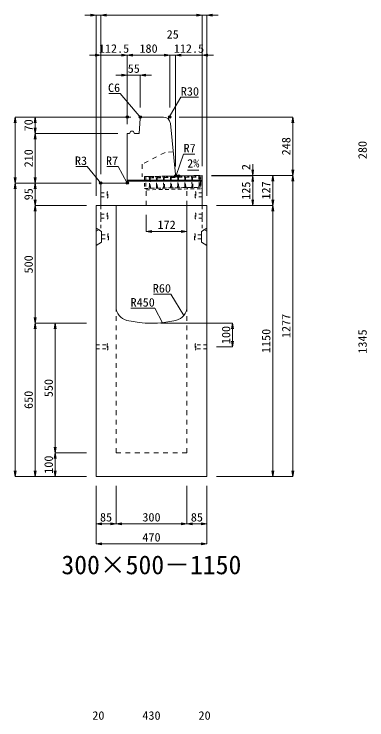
# Model space of a CAD drawing. Units: millimetres at full size; some dimension numbers follow another scale. Extents: x -18734 to 51600, y -18820 to 17820.
# Drawn here: x 9318 to 10813, y -12903 to -9908 of the extents above; entities that cross this region are included whole.
import ezdxf
from ezdxf.enums import TextEntityAlignment as Align

# ---------------------------------------------------------------- set-up
doc = ezdxf.new("R2010")
doc.units = ezdxf.units.MM
doc.header["$LTSCALE"] = 20
doc.header["$PDMODE"] = 32
doc.header["$PDSIZE"] = 10
doc.linetypes.add('USER1', pattern=[2, 1, -1])
doc.linetypes.add('USER2', pattern=[1.35, 0.75, -0.6])
for name, color, linetype, lineweight in [('インサート', 3, 'USER2', 9), ('グレーチング', 7, 'USER2', 5), ('受枠', 3, 'USER2', 9), ('寸法線', 7, 'Continuous', 13), ('引出線', 4, 'Continuous', 13), ('本体', 2, 'Continuous', 13), ('目地', 132, 'Continuous', 5)]:
    doc.layers.add(name, color=color, linetype=linetype, lineweight=lineweight)
doc.layers.add('作業エリア', color=11, linetype='Continuous')
doc.layers.add('文字', color=7, linetype='Continuous')
doc.styles.add('ＭＳ 明朝', font='')
doc.styles.get('ＭＳ 明朝').set_extended_font_data('MS Mincho')

# ---------------------------------------------------------------- blocks, each defined once
blk = doc.blocks.new('open_arrow')
at = {"color": 0, "linetype": 'Continuous', "lineweight": -2}
blk.add_lwpolyline([(7.5, 1.25), (0, 0), (7.5, -1.25)], dxfattribs=at)

msp = doc.modelspace()

# ---------------------------------------------------------------- linework, layer by layer
at = {"layer": 'インサート'}
for p, q in [((9685, -10666.5), (9712, -10666.5)), ((9685, -10666.5), (9685, -10683.5)), ((9685, -10683.5), (9712, -10683.5)), ((9715, -10662.5), (9712, -10662.5)), ((9712, -10662.5), (9712, -10687.5)), ((9712, -10687.5), (9715, -10687.5)), ((9715, -10687.5), (9715, -10662.5)), ((10085, -10662.5), (10088, -10662.5)), ((10085, -10687.5), (10085, -10662.5)), ((10088, -10687.5), (10085, -10687.5)), ((10088, -10662.5), (10088, -10687.5)), ((10115, -10666.5), (10088, -10666.5)), ((10115, -10683.5), (10088, -10683.5)), ((10115, -10666.5), (10115, -10683.5)), ((9685, -10756.5), (9712, -10756.5)), ((9685, -10756.5), (9685, -10773.5)), ((9685, -10773.5), (9712, -10773.5)), ((9715, -10752.5), (9712, -10752.5)), ((9712, -10752.5), (9712, -10777.5)), ((9712, -10777.5), (9715, -10777.5)), ((9715, -10777.5), (9715, -10752.5)), ((10085, -10752.5), (10088, -10752.5)), ((10085, -10777.5), (10085, -10752.5)), ((10088, -10777.5), (10085, -10777.5)), ((10088, -10752.5), (10088, -10777.5)), ((10115, -10756.5), (10088, -10756.5)), ((10115, -10773.5), (10088, -10773.5)), ((10115, -10756.5), (10115, -10773.5)), ((9688.2, -10844.5), (9715.2, -10844.5)), ((9688.2, -10844.5), (9688.2, -10861.5)), ((9688.2, -10861.5), (9715.2, -10861.5)), ((9718.2, -10840.5), (9715.2, -10840.5)), ((9715.2, -10840.5), (9715.2, -10865.5)), ((9715.2, -10865.5), (9718.2, -10865.5)), ((9718.2, -10865.5), (9718.2, -10840.5)), ((10081.8, -10840.5), (10084.8, -10840.5)), ((10081.8, -10865.5), (10081.8, -10840.5)), ((10084.8, -10865.5), (10081.8, -10865.5)), ((10084.8, -10840.5), (10084.8, -10865.5)), ((10111.8, -10844.5), (10084.8, -10844.5)), ((10111.8, -10861.5), (10084.8, -10861.5)), ((10111.8, -10844.5), (10111.8, -10861.5)), ((9665, -11311.5), (9712, -11311.5)), ((9665, -11311.5), (9665, -11328.5)), ((9715, -11307.5), (9712, -11307.5)), ((9712, -11307.5), (9712, -11332.5)), ((9715, -11332.5), (9715, -11307.5)), ((10088, -11307.5), (10085, -11307.5)), ((10085, -11307.5), (10085, -11332.5)), ((10088, -11332.5), (10088, -11307.5)), ((10135, -11311.5), (10088, -11311.5)), ((10135, -11328.5), (10135, -11311.5)), ((9665, -11328.5), (9712, -11328.5)), ((9712, -11332.5), (9715, -11332.5)), ((10085, -11332.5), (10088, -11332.5)), ((10135, -11328.5), (10088, -11328.5))]:
    msp.add_line(p, q, dxfattribs=at)
at = {"layer": 'グレーチング'}
for p, q in [((9889.92, -10597.5), (10104.88, -10593.2)), ((9895.04, -10603.4), (9919.92, -10596.9)), ((9925.04, -10602.8), (9949.91, -10596.3)), ((9955.03, -10602.2), (9979.91, -10595.7)), ((9985.03, -10601.6), (10009.9, -10595.1)), ((10015.02, -10601), (10039.89, -10594.5)), ((10015.02, -10601), (10040.01, -10600.5)), ((10045.01, -10600.4), (10069.89, -10593.9)), ((10045.01, -10600.4), (10070.01, -10599.9)), ((10075.01, -10599.8), (10099.88, -10593.3)), ((10075.01, -10599.8), (10100, -10599.3)), ((9895.04, -10603.4), (9920.04, -10602.9)), ((9925.04, -10602.8), (9950.03, -10602.3)), ((9955.03, -10602.2), (9980.03, -10601.7)), ((9985.03, -10601.6), (10010.02, -10601.1)), ((9890.92, -10647.49), (10105.88, -10643.19))]:
    msp.add_line(p, q, dxfattribs=at)
for points in [[(9889.92, -10597.5), (9894.92, -10597.4), (9895.04, -10603.4), (9894.06, -10604.42), (9894.78, -10640.41), (9895.8, -10641.39), (9895.92, -10647.39), (9890.92, -10647.49), (9890.8, -10641.49), (9891.78, -10640.47), (9891.06, -10604.48), (9890.04, -10603.5)], [(9919.92, -10596.9), (9924.92, -10596.8), (9925.04, -10602.8), (9924.06, -10603.82), (9924.78, -10639.81), (9925.8, -10640.79), (9925.92, -10646.79), (9920.92, -10646.89), (9920.8, -10640.89), (9921.78, -10639.87), (9921.06, -10603.88), (9920.04, -10602.9)], [(9949.91, -10596.3), (9954.91, -10596.2), (9955.03, -10602.2), (9954.05, -10603.22), (9954.77, -10639.21), (9955.79, -10640.19), (9955.91, -10646.19), (9950.91, -10646.29), (9950.79, -10640.29), (9951.77, -10639.27), (9951.05, -10603.28), (9950.03, -10602.3)], [(9979.91, -10595.7), (9984.91, -10595.6), (9985.03, -10601.6), (9984.05, -10602.62), (9984.77, -10638.61), (9985.79, -10639.59), (9985.91, -10645.59), (9980.91, -10645.69), (9980.79, -10639.69), (9981.77, -10638.67), (9981.05, -10602.68), (9980.03, -10601.7)], [(10009.9, -10595.1), (10014.9, -10595), (10015.02, -10601), (10014.04, -10602.02), (10014.76, -10638.01), (10015.78, -10638.99), (10015.9, -10644.99), (10010.9, -10645.09), (10010.78, -10639.09), (10011.76, -10638.07), (10011.04, -10602.08), (10010.02, -10601.1)], [(10039.89, -10594.5), (10044.89, -10594.4), (10045.01, -10600.4), (10044.03, -10601.42), (10044.75, -10637.41), (10045.77, -10638.39), (10045.89, -10644.39), (10040.89, -10644.49), (10040.77, -10638.49), (10041.75, -10637.47), (10041.03, -10601.48), (10040.01, -10600.5)], [(10069.89, -10593.9), (10074.89, -10593.8), (10075.01, -10599.8), (10074.03, -10600.82), (10074.75, -10636.81), (10075.77, -10637.79), (10075.89, -10643.79), (10070.89, -10643.89), (10070.77, -10637.89), (10071.75, -10636.87), (10071.03, -10600.88), (10070.01, -10599.9)], [(10099.88, -10593.3), (10104.88, -10593.2), (10105, -10599.2), (10104.02, -10600.22), (10104.74, -10636.21), (10105.76, -10637.19), (10105.88, -10643.19), (10100.88, -10643.29), (10100.76, -10637.29), (10101.74, -10636.27), (10101.02, -10600.28), (10100, -10599.3)]]:
    msp.add_lwpolyline(points, close=True, dxfattribs=at)
at = {"layer": '作業エリア'}
for p in [(9797.5, -10345), (9852.5, -10345), (9977.5, -10345), (10002.5, -10595), (10015, -10595), (9685, -10625), (9797.5, -10625)]:
    msp.add_point(p, dxfattribs=at)
at = {"layer": '受枠'}
for p, q in [((9869.93, -10597.9), (10112.88, -10593.04)), ((9869.93, -10597.9), (9870.93, -10647.89)), ((9875.93, -10597.78), (9877.05, -10653.77)), ((10106.88, -10593.16), (10107.88, -10643.15)), ((10112.88, -10593.04), (10114, -10649.03)), ((9870.93, -10647.89), (10107.88, -10643.15)), ((9877.05, -10653.77), (10114, -10649.03)), ((10050.89, -10644.29), (10051.01, -10650.29))]:
    msp.add_line(p, q, dxfattribs=at)
at = {"layer": '寸法線'}
for p, q in [((9733, -9912.31), (9617, -9912.31)), ((9665, -10680), (9665, -9912.31)), ((9685, -9912.31), (10115, -9912.31)), ((9685, -10588), (9685, -9912.31)), ((9685, -10588), (9685, -9912.31)), ((10067, -9912.31), (10183, -9912.31)), ((10115, -10553), (10115, -9912.31)), ((10115, -10553), (10115, -9912.31)), ((10135, -10680), (10135, -9912.31)), ((9637, -10082.31), (9797.5, -10082.31)), ((9685, -10588), (9685, -10082.31)), ((9797.5, -10082.31), (9977.5, -10082.31)), ((9797.5, -10375), (9797.5, -10082.31)), ((9797.5, -10375), (9797.5, -10082.31)), ((9929.5, -10082.31), (10050.5, -10082.31)), ((9977.5, -10305), (9977.5, -10082.31)), ((9977.5, -10305), (9977.5, -10082.31)), ((10002.5, -10555), (10002.5, -10082.31)), ((10002.5, -10082.31), (10163, -10082.31)), ((10002.5, -10555), (10002.5, -10082.31)), ((10115, -10553), (10115, -10082.31)), ((9749.5, -10167.31), (9900.5, -10167.31)), ((9797.5, -10375), (9797.5, -10167.31)), ((9852.5, -10305), (9852.5, -10167.31)), ((9322.06, -10625), (9322.06, -10345)), ((9812.5, -10345), (9322.06, -10345)), ((9407.06, -10415), (9407.06, -10345)), ((9812.5, -10345), (9407.06, -10345)), ((10017.5, -10345), (10498.78, -10345)), ((10498.78, -10593), (10498.78, -10345)), ((9407.06, -10625), (9407.06, -10415)), ((9757.5, -10415), (9407.06, -10415)), ((9757.5, -10415), (9407.06, -10415)), ((10328.78, -10643), (10328.78, -10545)), ((10155, -10593), (10498.78, -10593)), ((10155, -10593), (10413.78, -10593)), ((10155, -10593), (10328.78, -10593)), ((10155, -10593), (10498.78, -10593)), ((10155, -10595), (10328.78, -10595)), ((10155, -10595), (10328.78, -10595)), ((10328.78, -10720), (10328.78, -10595)), ((10413.78, -10720), (10413.78, -10593)), ((10498.78, -10593), (10498.78, -11870)), ((9322.06, -11870), (9322.06, -10625)), ((9645, -10625), (9322.06, -10625)), ((9645, -10625), (9322.06, -10625)), ((9407.06, -10720), (9407.06, -10625)), ((9645, -10625), (9407.06, -10625)), ((9645, -10625), (9407.06, -10625)), ((9407.06, -10720), (9407.06, -11220)), ((9625, -10720), (9407.06, -10720)), ((9625, -10720), (9407.06, -10720)), ((10175, -10720), (10413.78, -10720)), ((10175, -10720), (10413.78, -10720)), ((10175, -10720), (10328.78, -10720)), ((10413.78, -10720), (10413.78, -11870)), ((9878, -10760), (9878, -10830.23)), ((9878, -10830.23), (10050, -10830.23)), ((9625, -11220), (9407.06, -11220)), ((9407.06, -11870), (9407.06, -11220)), ((9625, -11220), (9407.06, -11220)), ((9492.06, -11220), (9492.06, -11770)), ((9625, -11220), (9492.06, -11220)), ((9940, -11220), (10243.78, -11220)), ((10243.78, -11220), (10243.78, -11320)), ((10175, -11320), (10243.78, -11320)), ((9625, -11770), (9492.06, -11770)), ((9492.06, -11770), (9492.06, -11870)), ((9625, -11770), (9492.06, -11770)), ((9625, -11870), (9322.06, -11870)), ((9625, -11870), (9407.06, -11870)), ((9625, -11870), (9492.06, -11870)), ((10175, -11870), (10413.78, -11870)), ((10175, -11870), (10498.78, -11870)), ((9665, -11910), (9665, -12071.16)), ((9665, -11910), (9665, -12156.16)), ((9750, -11910), (9750, -12071.16)), ((9750, -11910), (9750, -12071.16)), ((10050, -11910), (10050, -12071.16)), ((10050, -11910), (10050, -12071.16)), ((10135, -11910), (10135, -12071.16)), ((10135, -11910), (10135, -12156.16)), ((9665, -12071.16), (9750, -12071.16)), ((9750, -12071.16), (10050, -12071.16)), ((10050, -12071.16), (10135, -12071.16)), ((9665, -12156.16), (10135, -12156.16))]:
    msp.add_line(p, q, dxfattribs=at)
at = {"layer": '引出線'}
for points in [[(9855.29, -10347.99), (9767.27, -10245.82), (9718.92, -10245.82)], [(9970.48, -10352.76), (10024.33, -10261.36), (10099, -10261.36)], [(10004.14, -10593.19), (10036.08, -10502.42), (10084.01, -10502.42)], [(9685.88, -10625.88), (9627.15, -10555.51), (9579.43, -10555.51)], [(9795.45, -10622.95), (9758.75, -10555.51), (9710.82, -10555.51)], [(10052.12, -10570.88), (10100.83, -10569.9), (10052.08, -10570.88)], [(10037.07, -11186.68), (9982.66, -11096.79), (9907.98, -11096.79)], [(9946.44, -11217.6), (9914.22, -11156.45), (9813.21, -11156.45)]]:
    msp.add_lwpolyline(points, dxfattribs=at)
at = {"layer": '本体'}
for p, q in [((9847.5, -10415), (9852.07, -10350.98)), ((9852.07, -10350.98), (9858.5, -10345)), ((9858.5, -10345), (9950.35, -10345)), ((9980.2, -10372.01), (10001.87, -10588.7)), ((9797.5, -10415), (9797.5, -10618)), ((9797.5, -10415), (9807.5, -10415)), ((9807.5, -10415), (9812.5, -10405)), ((9812.5, -10405), (9822.5, -10405)), ((9822.5, -10405), (9827.5, -10415)), ((9827.5, -10415), (9847.5, -10415)), ((10015, -10595), (10008.83, -10595)), ((10115, -10593), (10015, -10595)), ((10115, -10593), (10115, -10720)), ((9685, -10628), (9685, -10720)), ((9790.5, -10625), (9688, -10625)), ((9665, -10720), (9665, -11870)), ((9665, -10720), (9750, -10720)), ((9685, -10720), (10115, -10720)), ((9750, -10720), (9750, -11149.47)), ((10050, -10720), (10135, -10720)), ((10050, -10720), (10050, -11149.47)), ((10135, -10720), (10135, -11870)), ((9665, -11870), (10135, -11870))]:
    msp.add_line(p, q, dxfattribs=at)
at = {"layer": '本体', "linetype": 'USER1'}
for p, q in [((9957.5, -10495), (9860.5, -10545)), ((9992.2, -10492), (9957.5, -10495)), ((9860.5, -10545), (9860.5, -10598.09)), ((10015, -10595), (9860.5, -10598.09)), ((9878, -10720), (9878, -10647.75)), ((10050, -10720), (10050, -10644.31))]:
    msp.add_line(p, q, dxfattribs=at)
at = {"layer": '本体', "linetype": 'USER2', "lineweight": 9}
for p, q in [((9685, -10817), (9685, -10720)), ((10115, -10817), (10115, -10720)), ((9665, -10829.5), (9685, -10817)), ((10135, -10829.5), (10115, -10817))]:
    msp.add_line(p, q, dxfattribs=at)
at = {"layer": '本体', "lineweight": 9}
for p, q in [((9665, -10816), (9688.2, -10830.5)), ((9688.2, -10830.5), (9688.2, -10875.5)), ((10134.58, -10816.26), (10111.8, -10830.5)), ((10111.8, -10830.5), (10111.8, -10875.5)), ((9688.2, -10875.5), (9665, -10890)), ((10111.8, -10875.5), (10135, -10890))]:
    msp.add_line(p, q, dxfattribs=at)
at = {"layer": '本体', "linetype": 'USER1', "lineweight": 15}
for p, q in [((9750, -11149.47), (9750, -11770)), ((10050, -11149.47), (10050, -11770)), ((9750, -11770), (10050, -11770))]:
    msp.add_line(p, q, dxfattribs=at)
at = {"layer": '本体'}
for centre, radius, start, end in [((9950.35, -10375), 30, 5.71059, 90), ((10008.83, -10588), 7, 185.71059, 270), ((9688, -10628), 3, 90, 180), ((9790.5, -10618), 7, 270, 0), ((9810, -11149.47), 60, 180, 256.65764), ((9990, -11149.47), 60, 283.34236, 0), ((9900, -10770), 450, 256.65764, 283.34236)]:
    msp.add_arc(centre, radius, start, end, dxfattribs=at)
at = {"layer": '目地'}
for p, q in [((10115, -10613), (9797.5, -10613)), ((10115, -10617), (9797.5, -10617))]:
    msp.add_line(p, q, dxfattribs=at)

# ---------------------------------------------------------------- block references
at = {"layer": '寸法線', "xscale": 3.2, "yscale": 3.2}
for p, rotation in [((9665, -9912.31), 180), ((10115, -9912.31), 180), ((10115, -9912.31), 180), ((9685, -10082.31), 180), ((9797.5, -10082.31), 180), ((9977.5, -10082.31), 180), ((9977.5, -10082.31), 180), ((9797.5, -10167.31), 180), ((9322.06, -10345), 270), ((9407.06, -10345), 270), ((10498.78, -10345), 270), ((9407.06, -10415), 90), ((9407.06, -10415), 270), ((10328.78, -10593), 90), ((10498.78, -10593), 90), ((10328.78, -10595), 270), ((10328.78, -10595), 270), ((10413.78, -10593), 270), ((10498.78, -10593), 270), ((9322.06, -10625), 90), ((9322.06, -10625), 270), ((9407.06, -10625), 90), ((9407.06, -10625), 270), ((9407.06, -10720), 90), ((9407.06, -10720), 270), ((10328.78, -10720), 90), ((10413.78, -10720), 90), ((10413.78, -10720), 270), ((10050, -10830.23), 180), ((9407.06, -11220), 90), ((9407.06, -11220), 270), ((9492.06, -11220), 270), ((10243.78, -11220), 270), ((10243.78, -11320), 90), ((9492.06, -11770), 90), ((9492.06, -11770), 270), ((9322.06, -11870), 90), ((9407.06, -11870), 90), ((9492.06, -11870), 90), ((10413.78, -11870), 90), ((10498.78, -11870), 90), ((9750, -12071.16), 180), ((10050, -12071.16), 180), ((10135, -12071.16), 180), ((10135, -12156.16), 180)]:
    msp.add_blockref('open_arrow', p, dxfattribs=dict(at, rotation=rotation))
for p in [(9685, -9912.31), (9685, -9912.31), (10135, -9912.31), (9797.5, -10082.31), (10002.5, -10082.31), (10002.5, -10082.31), (10115, -10082.31), (9852.5, -10167.31), (9878, -10830.23), (9665, -12071.16), (9750, -12071.16), (10050, -12071.16), (9665, -12156.16)]:
    msp.add_blockref('open_arrow', p, dxfattribs=at)
at = {"layer": '引出線', "xscale": 0.0533, "yscale": 0.0533}
for p, rotation in [((9855.29, -10347.99), 130.7), ((9970.48, -10352.76), 59.5), ((10052.12, -10570.88), 1.1), ((10004.14, -10593.19), 70.6), ((9685.88, -10625.88), 129.8), ((9795.45, -10622.95), 118.6), ((10037.07, -11186.68), 121.2), ((9946.44, -11217.6), 117.8)]:
    msp.add_blockref('open_arrow', p, dxfattribs=dict(at, rotation=rotation))

# ---------------------------------------------------------------- texts
at = {"layer": '寸法線', "style": 'ＭＳ 明朝', "width": 1.05}
for s, p in [('25', (9990, -9994.31)), ('112.5', (9741.25, -10054.31)), ('180', (9887.5, -10054.31)), ('112.5', (10058.75, -10054.31)), ('55', (9825, -10139.31)), ('172', (9964, -10802.23)), ('85', (9707.5, -12043.16)), ('300', (9900, -12043.16)), ('85', (10092.5, -12043.16)), ('470', (9900, -12128.16)), ('20', (9675, -12884.31)), ('430', (9900, -12884.31)), ('20', (10125, -12884.31))]:
    msp.add_text(s, height=36.03, dxfattribs=at).set_placement(p, align=Align.MIDDLE_CENTER)
for s, p in [('70', (9379.06, -10380)), ('248', (10470.78, -10469)), ('280', (10794.06, -10485)), ('210', (9379.06, -10520)), ('2', (10300.78, -10557.41)), ('125', (10300.78, -10657.5)), ('127', (10385.78, -10656.5)), ('95', (9379.06, -10672.5)), ('500', (9379.06, -10970)), ('1277', (10470.78, -11231.5)), ('100', (10215.78, -11270)), ('1150', (10385.78, -11295)), ('1345', (10794.06, -11297.5)), ('550', (9464.06, -11495)), ('650', (9379.06, -11545)), ('100', (9464.06, -11820))]:
    msp.add_text(s, height=36.03, rotation=90, dxfattribs=at).set_placement(p, align=Align.MIDDLE_CENTER)
at = {"layer": '引出線', "style": 'ＭＳ 明朝', "width": 1.05}
for s, p in [('C6', (9767.27, -10202.62)), ('R3', (9627.15, -10512.31)), ('R7', (9758.75, -10512.31)), ('R60', (9982.66, -11053.59)), ('R450', (9914.22, -11113.25))]:
    msp.add_text(s, height=36.03, dxfattribs=at).set_placement(p, align=Align.TOP_RIGHT)
for s, p in [('R30', (10024.33, -10218.16)), ('R7', (10036.08, -10459.22))]:
    msp.add_text(s, height=36.03, dxfattribs=at).set_placement(p, align=Align.TOP_LEFT)
msp.add_text('2%', height=36.03, rotation=1.146, dxfattribs=at).set_placement((10051.15, -10523.98), align=Align.TOP_LEFT)
at = {"layer": '文字', "style": 'ＭＳ 明朝'}
msp.add_text('300×500－1150', height=80.06, dxfattribs=at).set_placement((9899.52, -12244.97), align=Align.MIDDLE_CENTER)

doc.saveas('drawing.dxf')
